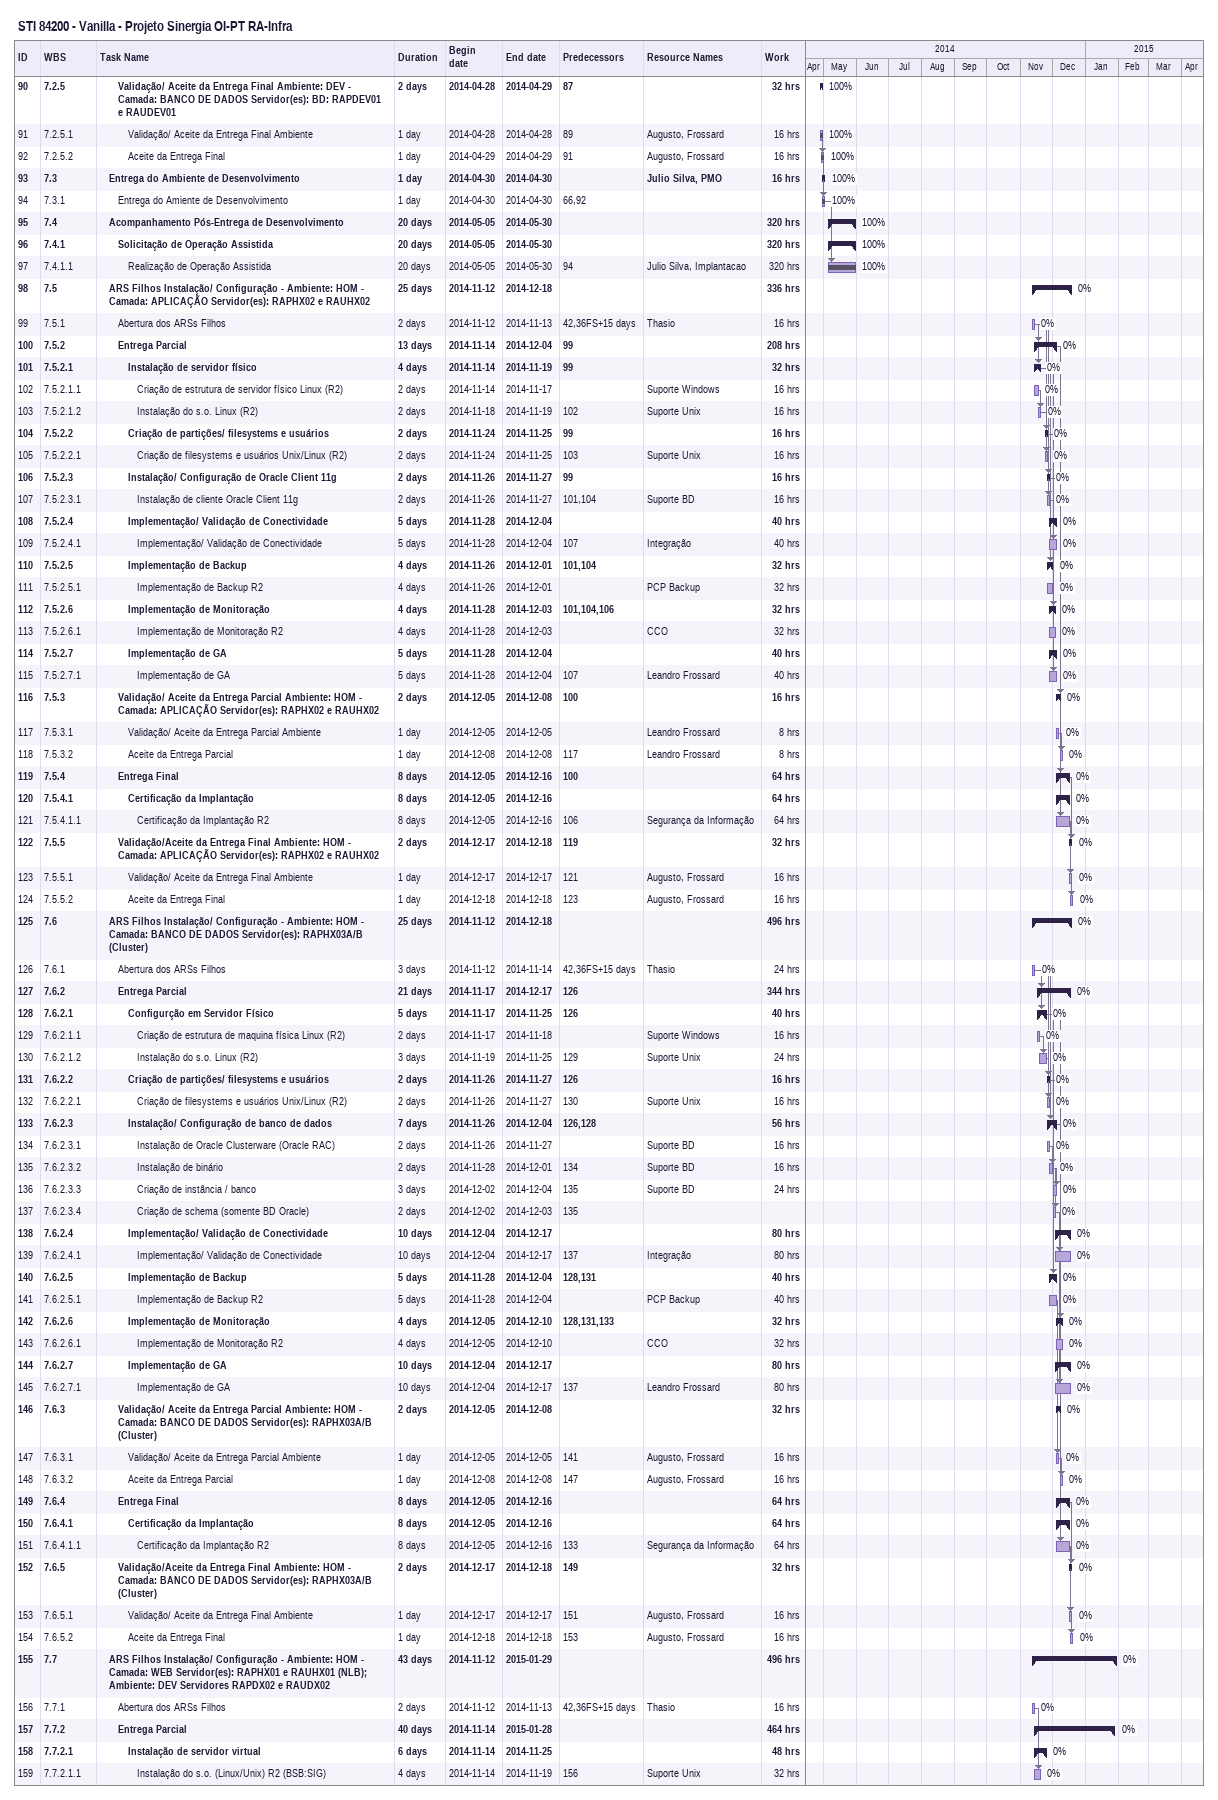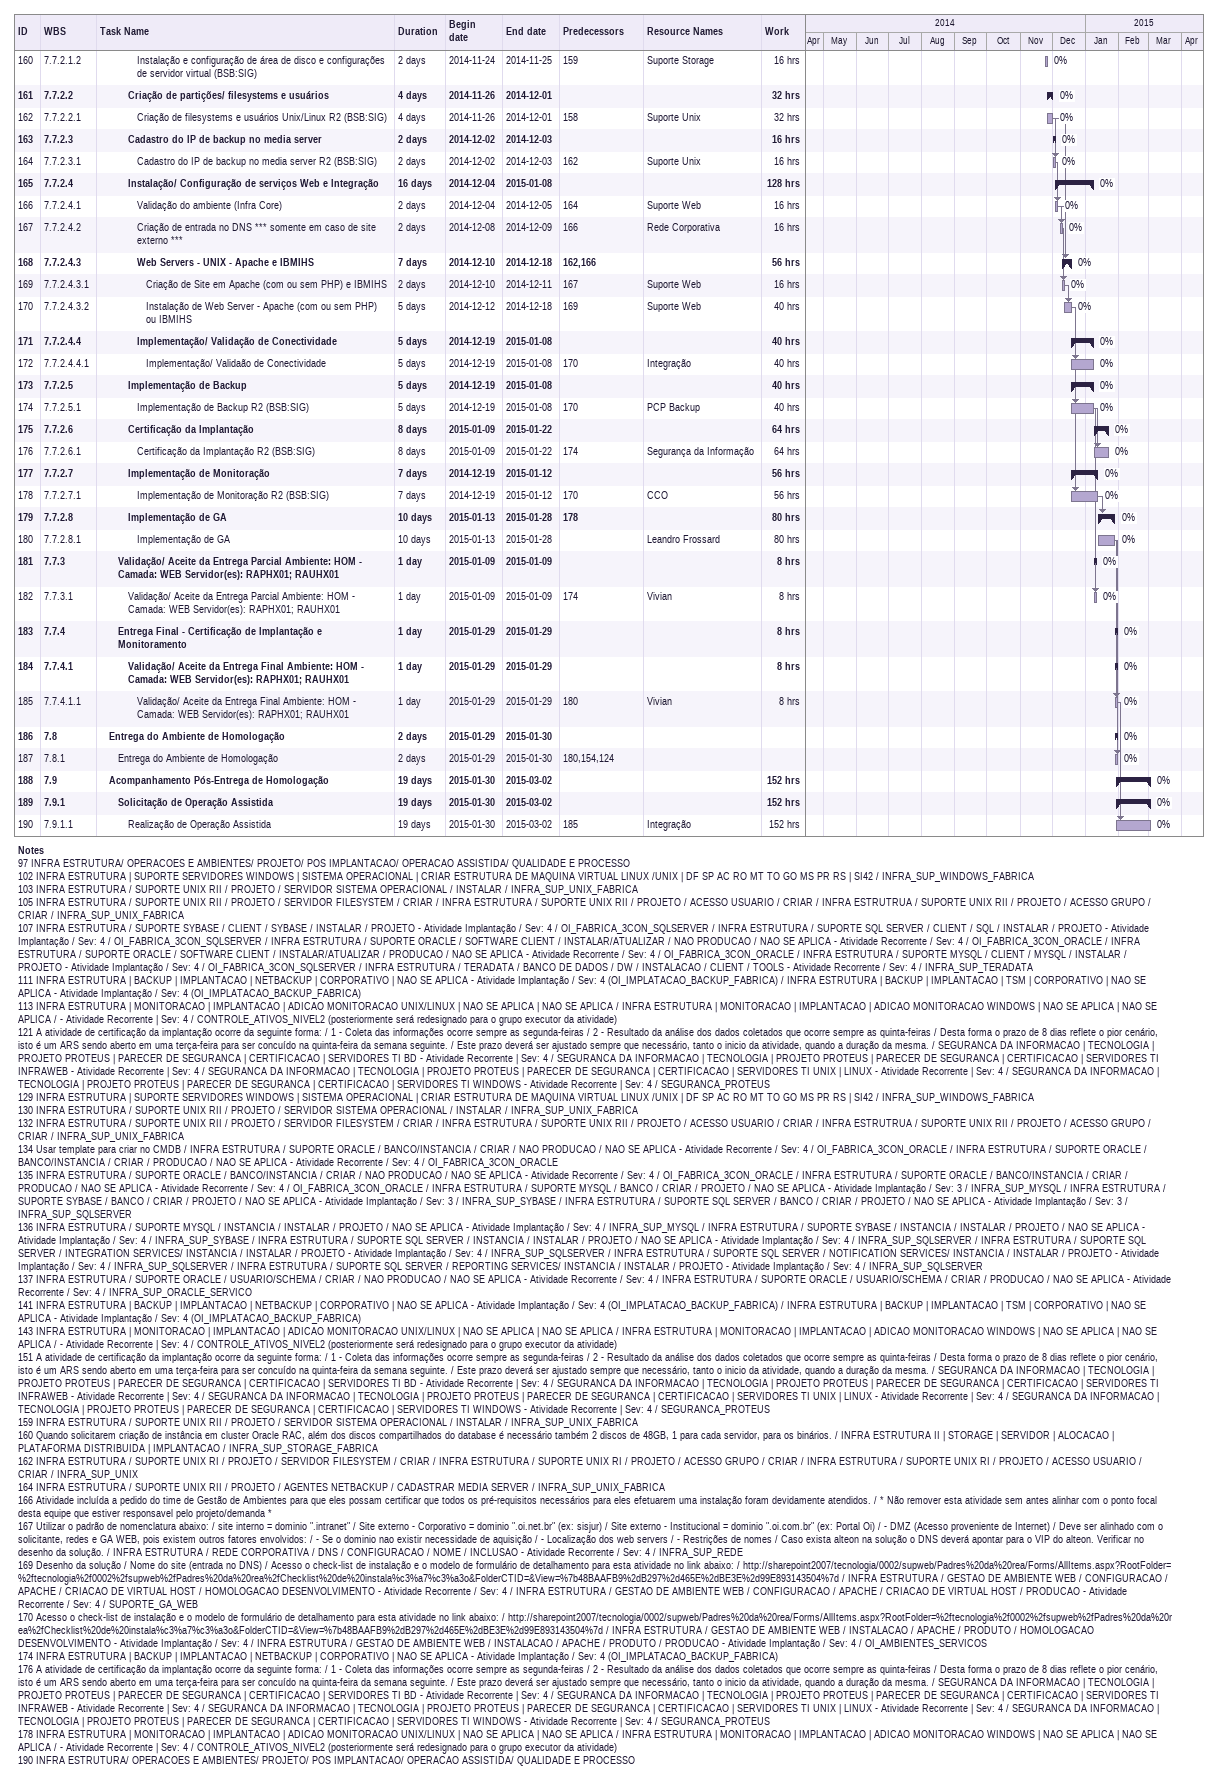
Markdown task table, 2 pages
STI 84200 - Vanilla - Projeto Sinergia OI-PT RA-Infra

| ID | WBS | Task | Duration | Start | Finish | Predecessors | Resources | % complete | Work (h) |
|---|---|---|---|---|---|---|---|---|---|
| 90 | 7.2.5 | **Validação/ Aceite da Entrega Final Ambiente: DEV - Camada: BANCO DE DADOS Servidor(es): BD: RAPDEV01 e RAUDEV01** | 2d | 2014-04-28 | 2014-04-29 | 87 |  | 100 | 32 |
| 91 | 7.2.5.1 | Validação/ Aceite da Entrega Final Ambiente | 1d | 2014-04-28 | 2014-04-28 | 89 | Augusto, Frossard | 100 | 16 |
| 92 | 7.2.5.2 | Aceite da Entrega Final | 1d | 2014-04-29 | 2014-04-29 | 91 | Augusto, Frossard | 100 | 16 |
| 93 | 7.3 | **Entrega do Ambiente de Desenvolvimento** | 1d | 2014-04-30 | 2014-04-30 |  | Julio Silva, PMO | 100 | 16 |
| 94 | 7.3.1 | Entrega do Amiente de Desenvolvimento | 1d | 2014-04-30 | 2014-04-30 | 66, 92 |  | 100 |  |
| 95 | 7.4 | **Acompanhamento Pós-Entrega de Desenvolvimento** | 20d | 2014-05-05 | 2014-05-30 |  |  | 100 | 320 |
| 96 | 7.4.1 | **Solicitação de Operação Assistida** | 20d | 2014-05-05 | 2014-05-30 |  |  | 100 | 320 |
| 97 | 7.4.1.1 | Realização de Operação Assistida | 20d | 2014-05-05 | 2014-05-30 | 94 | Julio Silva, Implantacao | 100 | 320 |
| 98 | 7.5 | **ARS Filhos Instalação/ Configuração - Ambiente: HOM - Camada: APLICAÇÃO Servidor(es): RAPHX02 e RAUHX02** | 25d | 2014-11-12 | 2014-12-18 |  |  | 0 | 336 |
| 99 | 7.5.1 | Abertura dos ARSs Filhos | 2d | 2014-11-12 | 2014-11-13 | 42, 36FS+15d | Thasio | 0 | 16 |
| 100 | 7.5.2 | **Entrega Parcial** | 13d | 2014-11-14 | 2014-12-04 | 99 |  | 0 | 208 |
| 101 | 7.5.2.1 | **Instalação de servidor físico** | 4d | 2014-11-14 | 2014-11-19 | 99 |  | 0 | 32 |
| 102 | 7.5.2.1.1 | Criação de estrutura de servidor físico Linux (R2) | 2d | 2014-11-14 | 2014-11-17 |  | Suporte Windows | 0 | 16 |
| 103 | 7.5.2.1.2 | Instalação do s.o. Linux (R2) | 2d | 2014-11-18 | 2014-11-19 | 102 | Suporte Unix | 0 | 16 |
| 104 | 7.5.2.2 | **Criação de partições/ filesystems e usuários** | 2d | 2014-11-24 | 2014-11-25 | 99 |  | 0 | 16 |
| 105 | 7.5.2.2.1 | Criação de filesystems e usuários Unix/Linux (R2) | 2d | 2014-11-24 | 2014-11-25 | 103 | Suporte Unix | 0 | 16 |
| 106 | 7.5.2.3 | **Instalação/ Configuração de Oracle Client 11g** | 2d | 2014-11-26 | 2014-11-27 | 99 |  | 0 | 16 |
| 107 | 7.5.2.3.1 | Instalação de cliente Oracle Client 11g | 2d | 2014-11-26 | 2014-11-27 | 101, 104 | Suporte BD | 0 | 16 |
| 108 | 7.5.2.4 | **Implementação/ Validação de Conectividade** | 5d | 2014-11-28 | 2014-12-04 |  |  | 0 | 40 |
| 109 | 7.5.2.4.1 | Implementação/ Validação de Conectividade | 5d | 2014-11-28 | 2014-12-04 | 107 | Integração | 0 | 40 |
| 110 | 7.5.2.5 | **Implementação de Backup** | 4d | 2014-11-26 | 2014-12-01 | 101, 104 |  | 0 | 32 |
| 111 | 7.5.2.5.1 | Implementação de Backup R2 | 4d | 2014-11-26 | 2014-12-01 |  | PCP Backup | 0 | 32 |
| 112 | 7.5.2.6 | **Implementação de Monitoração** | 4d | 2014-11-28 | 2014-12-03 | 101, 104, 106 |  | 0 | 32 |
| 113 | 7.5.2.6.1 | Implementação de Monitoração R2 | 4d | 2014-11-28 | 2014-12-03 |  | CCO | 0 | 32 |
| 114 | 7.5.2.7 | **Implementação de GA** | 5d | 2014-11-28 | 2014-12-04 |  |  | 0 | 40 |
| 115 | 7.5.2.7.1 | Implementação de GA | 5d | 2014-11-28 | 2014-12-04 | 107 | Leandro Frossard | 0 | 40 |
| 116 | 7.5.3 | **Validação/ Aceite da Entrega Parcial Ambiente: HOM - Camada: APLICAÇÃO Servidor(es): RAPHX02 e RAUHX02** | 2d | 2014-12-05 | 2014-12-08 | 100 |  | 0 | 16 |
| 117 | 7.5.3.1 | Validação/ Aceite da Entrega Parcial Ambiente | 1d | 2014-12-05 | 2014-12-05 |  | Leandro Frossard | 0 | 8 |
| 118 | 7.5.3.2 | Aceite da Entrega Parcial | 1d | 2014-12-08 | 2014-12-08 | 117 | Leandro Frossard | 0 | 8 |
| 119 | 7.5.4 | **Entrega Final** | 8d | 2014-12-05 | 2014-12-16 | 100 |  | 0 | 64 |
| 120 | 7.5.4.1 | **Certificação da Implantação** | 8d | 2014-12-05 | 2014-12-16 |  |  | 0 | 64 |
| 121 | 7.5.4.1.1 | Certificação da Implantação R2 | 8d | 2014-12-05 | 2014-12-16 | 106 | Segurança da Informação | 0 | 64 |
| 122 | 7.5.5 | **Validação/Aceite da Entrega Final Ambiente: HOM - Camada: APLICAÇÃO Servidor(es): RAPHX02 e RAUHX02** | 2d | 2014-12-17 | 2014-12-18 | 119 |  | 0 | 32 |
| 123 | 7.5.5.1 | Validação/ Aceite da Entrega Final Ambiente | 1d | 2014-12-17 | 2014-12-17 | 121 | Augusto, Frossard | 0 | 16 |
| 124 | 7.5.5.2 | Aceite da Entrega Final | 1d | 2014-12-18 | 2014-12-18 | 123 | Augusto, Frossard | 0 | 16 |
| 125 | 7.6 | **ARS Filhos Instalação/ Configuração - Ambiente: HOM - Camada: BANCO DE DADOS Servidor(es): RAPHX03A/B (Cluster)** | 25d | 2014-11-12 | 2014-12-18 |  |  | 0 | 496 |
| 126 | 7.6.1 | Abertura dos ARSs Filhos | 3d | 2014-11-12 | 2014-11-14 | 42, 36FS+15d | Thasio | 0 | 24 |
| 127 | 7.6.2 | **Entrega Parcial** | 21d | 2014-11-17 | 2014-12-17 | 126 |  | 0 | 344 |
| 128 | 7.6.2.1 | **Configurção em Servidor Físico** | 5d | 2014-11-17 | 2014-11-25 | 126 |  | 0 | 40 |
| 129 | 7.6.2.1.1 | Criação de estrutura de maquina física Linux (R2) | 2d | 2014-11-17 | 2014-11-18 |  | Suporte Windows | 0 | 16 |
| 130 | 7.6.2.1.2 | Instalação do s.o. Linux (R2) | 3d | 2014-11-19 | 2014-11-25 | 129 | Suporte Unix | 0 | 24 |
| 131 | 7.6.2.2 | **Criação de partições/ filesystems e usuários** | 2d | 2014-11-26 | 2014-11-27 | 126 |  | 0 | 16 |
| 132 | 7.6.2.2.1 | Criação de filesystems e usuários Unix/Linux (R2) | 2d | 2014-11-26 | 2014-11-27 | 130 | Suporte Unix | 0 | 16 |
| 133 | 7.6.2.3 | **Instalação/ Configuração de banco de dados** | 7d | 2014-11-26 | 2014-12-04 | 126, 128 |  | 0 | 56 |
| 134 | 7.6.2.3.1 | Instalação de Oracle Clusterware (Oracle RAC) | 2d | 2014-11-26 | 2014-11-27 |  | Suporte BD | 0 | 16 |
| 135 | 7.6.2.3.2 | Instalação de binário | 2d | 2014-11-28 | 2014-12-01 | 134 | Suporte BD | 0 | 16 |
| 136 | 7.6.2.3.3 | Criação de instância / banco | 3d | 2014-12-02 | 2014-12-04 | 135 | Suporte BD | 0 | 24 |
| 137 | 7.6.2.3.4 | Criação de schema (somente BD Oracle) | 2d | 2014-12-02 | 2014-12-03 | 135 |  | 0 |  |
| 138 | 7.6.2.4 | **Implementação/ Validação de Conectividade** | 10d | 2014-12-04 | 2014-12-17 |  |  | 0 | 80 |
| 139 | 7.6.2.4.1 | Implementação/ Validação de Conectividade | 10d | 2014-12-04 | 2014-12-17 | 137 | Integração | 0 | 80 |
| 140 | 7.6.2.5 | **Implementação de Backup** | 5d | 2014-11-28 | 2014-12-04 | 128, 131 |  | 0 | 40 |
| 141 | 7.6.2.5.1 | Implementação de Backup R2 | 5d | 2014-11-28 | 2014-12-04 |  | PCP Backup | 0 | 40 |
| 142 | 7.6.2.6 | **Implementação de Monitoração** | 4d | 2014-12-05 | 2014-12-10 | 128, 131, 133 |  | 0 | 32 |
| 143 | 7.6.2.6.1 | Implementação de Monitoração R2 | 4d | 2014-12-05 | 2014-12-10 |  | CCO | 0 | 32 |
| 144 | 7.6.2.7 | **Implementação de GA** | 10d | 2014-12-04 | 2014-12-17 |  |  | 0 | 80 |
| 145 | 7.6.2.7.1 | Implementação de GA | 10d | 2014-12-04 | 2014-12-17 | 137 | Leandro Frossard | 0 | 80 |
| 146 | 7.6.3 | **Validação/ Aceite da Entrega Parcial Ambiente: HOM - Camada: BANCO DE DADOS Servidor(es): RAPHX03A/B (Cluster)** | 2d | 2014-12-05 | 2014-12-08 |  |  | 0 | 32 |
| 147 | 7.6.3.1 | Validação/ Aceite da Entrega Parcial Ambiente | 1d | 2014-12-05 | 2014-12-05 | 141 | Augusto, Frossard | 0 | 16 |
| 148 | 7.6.3.2 | Aceite da Entrega Parcial | 1d | 2014-12-08 | 2014-12-08 | 147 | Augusto, Frossard | 0 | 16 |
| 149 | 7.6.4 | **Entrega Final** | 8d | 2014-12-05 | 2014-12-16 |  |  | 0 | 64 |
| 150 | 7.6.4.1 | **Certificação da Implantação** | 8d | 2014-12-05 | 2014-12-16 |  |  | 0 | 64 |
| 151 | 7.6.4.1.1 | Certificação da Implantação R2 | 8d | 2014-12-05 | 2014-12-16 | 133 | Segurança da Informação | 0 | 64 |
| 152 | 7.6.5 | **Validação/Aceite da Entrega Final Ambiente: HOM - Camada: BANCO DE DADOS Servidor(es): RAPHX03A/B (Cluster)** | 2d | 2014-12-17 | 2014-12-18 | 149 |  | 0 | 32 |
| 153 | 7.6.5.1 | Validação/ Aceite da Entrega Final Ambiente | 1d | 2014-12-17 | 2014-12-17 | 151 | Augusto, Frossard | 0 | 16 |
| 154 | 7.6.5.2 | Aceite da Entrega Final | 1d | 2014-12-18 | 2014-12-18 | 153 | Augusto, Frossard | 0 | 16 |
| 155 | 7.7 | **ARS Filhos Instalação/ Configuração - Ambiente: HOM - Camada: WEB Servidor(es): RAPHX01 e RAUHX01 (NLB); Ambiente: DEV Servidores RAPDX02 e RAUDX02** | 43d | 2014-11-12 | 2015-01-29 |  |  | 0 | 496 |
| 156 | 7.7.1 | Abertura dos ARSs Filhos | 2d | 2014-11-12 | 2014-11-13 | 42, 36FS+15d | Thasio | 0 | 16 |
| 157 | 7.7.2 | **Entrega Parcial** | 40d | 2014-11-14 | 2015-01-28 |  |  | 0 | 464 |
| 158 | 7.7.2.1 | **Instalação de servidor virtual** | 6d | 2014-11-14 | 2014-11-25 |  |  | 0 | 48 |
| 159 | 7.7.2.1.1 | Instalação do s.o. (Linux/Unix) R2 (BSB:SIG) | 4d | 2014-11-14 | 2014-11-19 | 156 | Suporte Unix | 0 | 32 |
| 160 | 7.7.2.1.2 | Instalação e configuração de área de disco e configurações de servidor virtual (BSB:SIG) | 2d | 2014-11-24 | 2014-11-25 | 159 | Suporte Storage | 0 | 16 |
| 161 | 7.7.2.2 | **Criação de partições/ filesystems e usuários** | 4d | 2014-11-26 | 2014-12-01 |  |  | 0 | 32 |
| 162 | 7.7.2.2.1 | Criação de filesystems e usuários Unix/Linux R2 (BSB:SIG) | 4d | 2014-11-26 | 2014-12-01 | 158 | Suporte Unix | 0 | 32 |
| 163 | 7.7.2.3 | **Cadastro do IP de backup no media server** | 2d | 2014-12-02 | 2014-12-03 |  |  | 0 | 16 |
| 164 | 7.7.2.3.1 | Cadastro do IP de backup no media server R2 (BSB:SIG) | 2d | 2014-12-02 | 2014-12-03 | 162 | Suporte Unix | 0 | 16 |
| 165 | 7.7.2.4 | **Instalação/ Configuração de serviços Web e Integração** | 16d | 2014-12-04 | 2015-01-08 |  |  | 0 | 128 |
| 166 | 7.7.2.4.1 | Validação do ambiente (Infra Core) | 2d | 2014-12-04 | 2014-12-05 | 164 | Suporte Web | 0 | 16 |
| 167 | 7.7.2.4.2 | Criação de entrada no DNS *** somente em caso de site externo *** | 2d | 2014-12-08 | 2014-12-09 | 166 | Rede Corporativa | 0 | 16 |
| 168 | 7.7.2.4.3 | **Web Servers - UNIX - Apache e IBMIHS** | 7d | 2014-12-10 | 2014-12-18 | 162, 166 |  | 0 | 56 |
| 169 | 7.7.2.4.3.1 | Criação de Site em Apache (com ou sem PHP) e IBMIHS | 2d | 2014-12-10 | 2014-12-11 | 167 | Suporte Web | 0 | 16 |
| 170 | 7.7.2.4.3.2 | Instalação de Web Server - Apache (com ou sem PHP) ou IBMIHS | 5d | 2014-12-12 | 2014-12-18 | 169 | Suporte Web | 0 | 40 |
| 171 | 7.7.2.4.4 | **Implementação/ Validação de Conectividade** | 5d | 2014-12-19 | 2015-01-08 |  |  | 0 | 40 |
| 172 | 7.7.2.4.4.1 | Implementação/ Validaão de Conectividade | 5d | 2014-12-19 | 2015-01-08 | 170 | Integração | 0 | 40 |
| 173 | 7.7.2.5 | **Implementação de Backup** | 5d | 2014-12-19 | 2015-01-08 |  |  | 0 | 40 |
| 174 | 7.7.2.5.1 | Implementação de Backup R2 (BSB:SIG) | 5d | 2014-12-19 | 2015-01-08 | 170 | PCP Backup | 0 | 40 |
| 175 | 7.7.2.6 | **Certificação da Implantação** | 8d | 2015-01-09 | 2015-01-22 |  |  | 0 | 64 |
| 176 | 7.7.2.6.1 | Certificação da Implantação R2 (BSB:SIG) | 8d | 2015-01-09 | 2015-01-22 | 174 | Segurança da Informação | 0 | 64 |
| 177 | 7.7.2.7 | **Implementação de Monitoração** | 7d | 2014-12-19 | 2015-01-12 |  |  | 0 | 56 |
| 178 | 7.7.2.7.1 | Implementação de Monitoração R2 (BSB:SIG) | 7d | 2014-12-19 | 2015-01-12 | 170 | CCO | 0 | 56 |
| 179 | 7.7.2.8 | **Implementação de GA** | 10d | 2015-01-13 | 2015-01-28 | 178 |  | 0 | 80 |
| 180 | 7.7.2.8.1 | Implementação de GA | 10d | 2015-01-13 | 2015-01-28 |  | Leandro Frossard | 0 | 80 |
| 181 | 7.7.3 | **Validação/ Aceite da Entrega Parcial Ambiente: HOM - Camada: WEB Servidor(es): RAPHX01; RAUHX01** | 1d | 2015-01-09 | 2015-01-09 |  |  | 0 | 8 |
| 182 | 7.7.3.1 | Validação/ Aceite da Entrega Parcial Ambiente: HOM - Camada: WEB Servidor(es): RAPHX01; RAUHX01 | 1d | 2015-01-09 | 2015-01-09 | 174 | Vivian | 0 | 8 |
| 183 | 7.7.4 | **Entrega Final - Certificação de Implantação e Monitoramento** | 1d | 2015-01-29 | 2015-01-29 |  |  | 0 | 8 |
| 184 | 7.7.4.1 | **Validação/ Aceite da Entrega Final Ambiente: HOM - Camada: WEB Servidor(es): RAPHX01; RAUHX01** | 1d | 2015-01-29 | 2015-01-29 |  |  | 0 | 8 |
| 185 | 7.7.4.1.1 | Validação/ Aceite da Entrega Final Ambiente: HOM - Camada: WEB Servidor(es): RAPHX01; RAUHX01 | 1d | 2015-01-29 | 2015-01-29 | 180 | Vivian | 0 | 8 |
| 186 | 7.8 | **Entrega do Ambiente de Homologação** | 2d | 2015-01-29 | 2015-01-30 |  |  | 0 |  |
| 187 | 7.8.1 | Entrega do Ambiente de Homologação | 2d | 2015-01-29 | 2015-01-30 | 180, 154, 124 |  | 0 |  |
| 188 | 7.9 | **Acompanhamento Pós-Entrega de Homologação** | 19d | 2015-01-30 | 2015-03-02 |  |  | 0 | 152 |
| 189 | 7.9.1 | **Solicitação de Operação Assistida** | 19d | 2015-01-30 | 2015-03-02 |  |  | 0 | 152 |
| 190 | 7.9.1.1 | Realização de Operação Assistida | 19d | 2015-01-30 | 2015-03-02 | 185 | Integração | 0 | 152 |

Notes
- 97: INFRA ESTRUTURA/ OPERACOES E AMBIENTES/ PROJETO/ POS IMPLANTACAO/ OPERACAO ASSISTIDA/ QUALIDADE E PROCESSO
- 102: INFRA ESTRUTURA | SUPORTE SERVIDORES WINDOWS | SISTEMA OPERACIONAL | CRIAR ESTRUTURA DE MAQUINA VIRTUAL LINUX /UNIX | DF SP AC RO MT TO GO MS PR RS | SI42 / INFRA_SUP_WINDOWS_FABRICA
- 103: INFRA ESTRUTURA / SUPORTE UNIX RII / PROJETO / SERVIDOR SISTEMA OPERACIONAL / INSTALAR / INFRA_SUP_UNIX_FABRICA
- 105: INFRA ESTRUTURA / SUPORTE UNIX RII / PROJETO / SERVIDOR FILESYSTEM / CRIAR / INFRA ESTRUTURA / SUPORTE UNIX RII / PROJETO / ACESSO USUARIO / CRIAR / INFRA ESTRUTRUA / SUPORTE UNIX RII / PROJETO / ACESSO GRUPO / CRIAR / INFRA_SUP_UNIX_FABRICA
- 107: INFRA ESTRUTURA / SUPORTE SYBASE / CLIENT / SYBASE / INSTALAR / PROJETO - Atividade Implantação / Sev: 4 / OI_FABRICA_3CON_SQLSERVER / INFRA ESTRUTURA / SUPORTE SQL SERVER / CLIENT / SQL / INSTALAR / PROJETO - Atividade Implantação / Sev: 4 / OI_FABRICA_3CON_SQLSERVER / INFRA ESTRUTURA / SUPORTE ORACLE / SOFTWARE CLIENT / INSTALAR/ATUALIZAR / NAO PRODUCAO / NAO SE APLICA - Atividade Recorrente / Sev: 4 / OI_FABRICA_3CON_ORACLE / INFRA ESTRUTURA / SUPORTE ORACLE / SOFTWARE CLIENT / INSTALAR/ATUALIZAR / PRODUCAO / NAO SE APLICA - Atividade Recorrente / Sev: 4 / OI_FABRICA_3CON_ORACLE / INFRA ESTRUTURA / SUPORTE MYSQL / CLIENT / MYSQL / INSTALAR / PROJETO - Atividade Implantação / Sev: 4 / OI_FABRICA_3CON_SQLSERVER / INFRA ESTRUTURA / TERADATA / BANCO DE DADOS / DW / INSTALACAO / CLIENT / TOOLS - Atividade Recorrente / Sev: 4 / INFRA_SUP_TERADATA
- 111: INFRA ESTRUTURA | BACKUP | IMPLANTACAO | NETBACKUP | CORPORATIVO | NAO SE APLICA - Atividade Implantação / Sev: 4 (OI_IMPLATACAO_BACKUP_FABRICA) / INFRA ESTRUTURA | BACKUP | IMPLANTACAO | TSM | CORPORATIVO | NAO SE APLICA - Atividade Implantação / Sev: 4 (OI_IMPLATACAO_BACKUP_FABRICA)
- 113: INFRA ESTRUTURA | MONITORACAO | IMPLANTACAO | ADICAO MONITORACAO UNIX/LINUX | NAO SE APLICA | NAO SE APLICA / INFRA ESTRUTURA | MONITORACAO | IMPLANTACAO | ADICAO MONITORACAO WINDOWS | NAO SE APLICA | NAO SE APLICA / - Atividade Recorrente | Sev: 4 / CONTROLE_ATIVOS_NIVEL2 (posteriormente será redesignado para o grupo executor da atividade)
- 121: A atividade de certificação da implantação ocorre da seguinte forma: / 1 - Coleta das informações ocorre sempre as segunda-feiras / 2 - Resultado da análise dos dados coletados que ocorre sempre as quinta-feiras / Desta forma o prazo de 8 dias reflete o pior cenário, isto é um ARS sendo aberto em uma terça-feira para ser concuído na quinta-feira da semana seguinte. / Este prazo deverá ser ajustado sempre que necessário, tanto o inicio da atividade, quando a duração da mesma. / SEGURANCA DA INFORMACAO | TECNOLOGIA | PROJETO PROTEUS | PARECER DE SEGURANCA | CERTIFICACAO | SERVIDORES TI BD - Atividade Recorrente | Sev: 4 / SEGURANCA DA INFORMACAO | TECNOLOGIA | PROJETO PROTEUS | PARECER DE SEGURANCA | CERTIFICACAO | SERVIDORES TI INFRAWEB - Atividade Recorrente | Sev: 4 / SEGURANCA DA INFORMACAO | TECNOLOGIA | PROJETO PROTEUS | PARECER DE SEGURANCA | CERTIFICACAO | SERVIDORES TI UNIX | LINUX - Atividade Recorrente | Sev: 4 / SEGURANCA DA INFORMACAO | TECNOLOGIA | PROJETO PROTEUS | PARECER DE SEGURANCA | CERTIFICACAO | SERVIDORES TI WINDOWS - Atividade Recorrente | Sev: 4 / SEGURANCA_PROTEUS
- 129: INFRA ESTRUTURA | SUPORTE SERVIDORES WINDOWS | SISTEMA OPERACIONAL | CRIAR ESTRUTURA DE MAQUINA VIRTUAL LINUX /UNIX | DF SP AC RO MT TO GO MS PR RS | SI42 / INFRA_SUP_WINDOWS_FABRICA
- 130: INFRA ESTRUTURA / SUPORTE UNIX RII / PROJETO / SERVIDOR SISTEMA OPERACIONAL / INSTALAR / INFRA_SUP_UNIX_FABRICA
- 132: INFRA ESTRUTURA / SUPORTE UNIX RII / PROJETO / SERVIDOR FILESYSTEM / CRIAR / INFRA ESTRUTURA / SUPORTE UNIX RII / PROJETO / ACESSO USUARIO / CRIAR / INFRA ESTRUTRUA / SUPORTE UNIX RII / PROJETO / ACESSO GRUPO / CRIAR / INFRA_SUP_UNIX_FABRICA
- 134: Usar template para criar no CMDB / INFRA ESTRUTURA / SUPORTE ORACLE / BANCO/INSTANCIA / CRIAR / NAO PRODUCAO / NAO SE APLICA - Atividade Recorrente / Sev: 4 / OI_FABRICA_3CON_ORACLE / INFRA ESTRUTURA / SUPORTE ORACLE / BANCO/INSTANCIA / CRIAR / PRODUCAO / NAO SE APLICA - Atividade Recorrente / Sev: 4 / OI_FABRICA_3CON_ORACLE
- 135: INFRA ESTRUTURA / SUPORTE ORACLE / BANCO/INSTANCIA / CRIAR / NAO PRODUCAO / NAO SE APLICA - Atividade Recorrente / Sev: 4 / OI_FABRICA_3CON_ORACLE / INFRA ESTRUTURA / SUPORTE ORACLE / BANCO/INSTANCIA / CRIAR / PRODUCAO / NAO SE APLICA - Atividade Recorrente / Sev: 4 / OI_FABRICA_3CON_ORACLE / INFRA ESTRUTURA / SUPORTE MYSQL / BANCO / CRIAR / PROJETO / NAO SE APLICA - Atividade Implantação / Sev: 3 / INFRA_SUP_MYSQL / INFRA ESTRUTURA / SUPORTE SYBASE / BANCO / CRIAR / PROJETO / NAO SE APLICA - Atividade Implantação / Sev: 3 / INFRA_SUP_SYBASE / INFRA ESTRUTURA / SUPORTE SQL SERVER / BANCO / CRIAR / PROJETO / NAO SE APLICA - Atividade Implantação / Sev: 3 / INFRA_SUP_SQLSERVER
- 136: INFRA ESTRUTURA / SUPORTE MYSQL / INSTANCIA / INSTALAR / PROJETO / NAO SE APLICA - Atividade Implantação / Sev: 4 / INFRA_SUP_MYSQL / INFRA ESTRUTURA / SUPORTE SYBASE / INSTANCIA / INSTALAR / PROJETO / NAO SE APLICA - Atividade Implantação / Sev: 4 / INFRA_SUP_SYBASE / INFRA ESTRUTURA / SUPORTE SQL SERVER / INSTANCIA / INSTALAR / PROJETO / NAO SE APLICA - Atividade Implantação / Sev: 4 / INFRA_SUP_SQLSERVER / INFRA ESTRUTURA / SUPORTE SQL SERVER / INTEGRATION SERVICES/ INSTANCIA / INSTALAR / PROJETO - Atividade Implantação / Sev: 4 / INFRA_SUP_SQLSERVER / INFRA ESTRUTURA / SUPORTE SQL SERVER / NOTIFICATION SERVICES/ INSTANCIA / INSTALAR / PROJETO - Atividade Implantação / Sev: 4 / INFRA_SUP_SQLSERVER / INFRA ESTRUTURA / SUPORTE SQL SERVER / REPORTING SERVICES/ INSTANCIA / INSTALAR / PROJETO - Atividade Implantação / Sev: 4 / INFRA_SUP_SQLSERVER
- 137: INFRA ESTRUTURA / SUPORTE ORACLE / USUARIO/SCHEMA / CRIAR / NAO PRODUCAO / NAO SE APLICA - Atividade Recorrente / Sev: 4 / INFRA ESTRUTURA / SUPORTE ORACLE / USUARIO/SCHEMA / CRIAR / PRODUCAO / NAO SE APLICA - Atividade Recorrente / Sev: 4 / INFRA_SUP_ORACLE_SERVICO
- 141: INFRA ESTRUTURA | BACKUP | IMPLANTACAO | NETBACKUP | CORPORATIVO | NAO SE APLICA - Atividade Implantação / Sev: 4 (OI_IMPLATACAO_BACKUP_FABRICA) / INFRA ESTRUTURA | BACKUP | IMPLANTACAO | TSM | CORPORATIVO | NAO SE APLICA - Atividade Implantação / Sev: 4 (OI_IMPLATACAO_BACKUP_FABRICA)
- 143: INFRA ESTRUTURA | MONITORACAO | IMPLANTACAO | ADICAO MONITORACAO UNIX/LINUX | NAO SE APLICA | NAO SE APLICA / INFRA ESTRUTURA | MONITORACAO | IMPLANTACAO | ADICAO MONITORACAO WINDOWS | NAO SE APLICA | NAO SE APLICA / - Atividade Recorrente | Sev: 4 / CONTROLE_ATIVOS_NIVEL2 (posteriormente será redesignado para o grupo executor da atividade)
- 151: A atividade de certificação da implantação ocorre da seguinte forma: / 1 - Coleta das informações ocorre sempre as segunda-feiras / 2 - Resultado da análise dos dados coletados que ocorre sempre as quinta-feiras / Desta forma o prazo de 8 dias reflete o pior cenário, isto é um ARS sendo aberto em uma terça-feira para ser concuído na quinta-feira da semana seguinte. / Este prazo deverá ser ajustado sempre que necessário, tanto o inicio da atividade, quando a duração da mesma. / SEGURANCA DA INFORMACAO | TECNOLOGIA | PROJETO PROTEUS | PARECER DE SEGURANCA | CERTIFICACAO | SERVIDORES TI BD - Atividade Recorrente | Sev: 4 / SEGURANCA DA INFORMACAO | TECNOLOGIA | PROJETO PROTEUS | PARECER DE SEGURANCA | CERTIFICACAO | SERVIDORES TI INFRAWEB - Atividade Recorrente | Sev: 4 / SEGURANCA DA INFORMACAO | TECNOLOGIA | PROJETO PROTEUS | PARECER DE SEGURANCA | CERTIFICACAO | SERVIDORES TI UNIX | LINUX - Atividade Recorrente | Sev: 4 / SEGURANCA DA INFORMACAO | TECNOLOGIA | PROJETO PROTEUS | PARECER DE SEGURANCA | CERTIFICACAO | SERVIDORES TI WINDOWS - Atividade Recorrente | Sev: 4 / SEGURANCA_PROTEUS
- 159: INFRA ESTRUTURA / SUPORTE UNIX RII / PROJETO / SERVIDOR SISTEMA OPERACIONAL / INSTALAR / INFRA_SUP_UNIX_FABRICA
- 160: Quando solicitarem criação de instância em cluster Oracle RAC, além dos discos compartilhados do database é necessário também 2 discos de 48GB, 1 para cada servidor, para os binários. / INFRA ESTRUTURA II | STORAGE | SERVIDOR | ALOCACAO | PLATAFORMA DISTRIBUIDA | IMPLANTACAO / INFRA_SUP_STORAGE_FABRICA
- 162: INFRA ESTRUTURA / SUPORTE UNIX RI / PROJETO / SERVIDOR FILESYSTEM / CRIAR / INFRA ESTRUTURA / SUPORTE UNIX RI / PROJETO / ACESSO GRUPO / CRIAR / INFRA ESTRUTURA / SUPORTE UNIX RI / PROJETO / ACESSO USUARIO / CRIAR / INFRA_SUP_UNIX
- 164: INFRA ESTRUTURA / SUPORTE UNIX RII / PROJETO / AGENTES NETBACKUP / CADASTRAR MEDIA SERVER / INFRA_SUP_UNIX_FABRICA
- 166: Atividade incluída a pedido do time de Gestão de Ambientes para que eles possam certificar que todos os pré-requisitos necessários para eles efetuarem uma instalação foram devidamente atendidos. / * Não remover esta atividade sem antes alinhar com o ponto focal desta equipe que estiver responsavel pelo projeto/demanda *
- 167: Utilizar o padrão de nomenclatura abaixo: / site interno = dominio ".intranet" / Site externo - Corporativo = dominio ".oi.net.br" (ex: sisjur) / Site externo - Institucional = dominio ".oi.com.br" (ex: Portal Oi) / - DMZ (Acesso proveniente de Internet) / Deve ser alinhado com o solicitante, redes e GA WEB, pois existem outros fatores envolvidos: / - Se o dominio nao existir necessidade de aquisição / - Localização dos web servers / - Restrições de nomes / Caso exista alteon na solução o DNS deverá apontar para o VIP do alteon. Verificar no desenho da solução. / INFRA ESTRUTURA / REDE CORPORATIVA / DNS / CONFIGURACAO / NOME / INCLUSAO - Atividade Recorrente / Sev: 4 / INFRA_SUP_REDE
- 169: Desenho da solução / Nome do site (entrada no DNS) / Acesso o check-list de instalação e o modelo de formulário de detalhamento para esta atividade no link abaixo: / http://sharepoint2007/tecnologia/0002/supweb/Padres%20da%20rea/Forms/AllItems.aspx?RootFolder=%2ftecnologia%2f0002%2fsupweb%2fPadres%20da%20rea%2fChecklist%20de%20instala%c3%a7%c3%a3o&FolderCTID=&View=%7b48BAAFB9%2dB297%2d465E%2dBE3E%2d99E893143504%7d / INFRA ESTRUTURA / GESTAO DE AMBIENTE WEB / CONFIGURACAO / APACHE / CRIACAO DE VIRTUAL HOST / HOMOLOGACAO DESENVOLVIMENTO - Atividade Recorrente / Sev: 4 / INFRA ESTRUTURA / GESTAO DE AMBIENTE WEB / CONFIGURACAO / APACHE / CRIACAO DE VIRTUAL HOST / PRODUCAO - Atividade Recorrente / Sev: 4 / SUPORTE_GA_WEB
- 170: Acesso o check-list de instalação e o modelo de formulário de detalhamento para esta atividade no link abaixo: / http://sharepoint2007/tecnologia/0002/supweb/Padres%20da%20rea/Forms/AllItems.aspx?RootFolder=%2ftecnologia%2f0002%2fsupweb%2fPadres%20da%20rea%2fChecklist%20de%20instala%c3%a7%c3%a3o&FolderCTID=&View=%7b48BAAFB9%2dB297%2d465E%2dBE3E%2d99E893143504%7d / INFRA ESTRUTURA / GESTAO DE AMBIENTE WEB / INSTALACAO / APACHE / PRODUTO / HOMOLOGACAO DESENVOLVIMENTO - Atividade Implantação / Sev: 4 / INFRA ESTRUTURA / GESTAO DE AMBIENTE WEB / INSTALACAO / APACHE / PRODUTO / PRODUCAO - Atividade Implantação / Sev: 4 / OI_AMBIENTES_SERVICOS
- 174: INFRA ESTRUTURA | BACKUP | IMPLANTACAO | NETBACKUP | CORPORATIVO | NAO SE APLICA - Atividade Implantação / Sev: 4 (OI_IMPLATACAO_BACKUP_FABRICA)
- 176: A atividade de certificação da implantação ocorre da seguinte forma: / 1 - Coleta das informações ocorre sempre as segunda-feiras / 2 - Resultado da análise dos dados coletados que ocorre sempre as quinta-feiras / Desta forma o prazo de 8 dias reflete o pior cenário, isto é um ARS sendo aberto em uma terça-feira para ser concuído na quinta-feira da semana seguinte. / Este prazo deverá ser ajustado sempre que necessário, tanto o inicio da atividade, quando a duração da mesma. / SEGURANCA DA INFORMACAO | TECNOLOGIA | PROJETO PROTEUS | PARECER DE SEGURANCA | CERTIFICACAO | SERVIDORES TI BD - Atividade Recorrente | Sev: 4 / SEGURANCA DA INFORMACAO | TECNOLOGIA | PROJETO PROTEUS | PARECER DE SEGURANCA | CERTIFICACAO | SERVIDORES TI INFRAWEB - Atividade Recorrente | Sev: 4 / SEGURANCA DA INFORMACAO | TECNOLOGIA | PROJETO PROTEUS | PARECER DE SEGURANCA | CERTIFICACAO | SERVIDORES TI UNIX | LINUX - Atividade Recorrente | Sev: 4 / SEGURANCA DA INFORMACAO | TECNOLOGIA | PROJETO PROTEUS | PARECER DE SEGURANCA | CERTIFICACAO | SERVIDORES TI WINDOWS - Atividade Recorrente | Sev: 4 / SEGURANCA_PROTEUS
- 178: INFRA ESTRUTURA | MONITORACAO | IMPLANTACAO | ADICAO MONITORACAO UNIX/LINUX | NAO SE APLICA | NAO SE APLICA / INFRA ESTRUTURA | MONITORACAO | IMPLANTACAO | ADICAO MONITORACAO WINDOWS | NAO SE APLICA | NAO SE APLICA / - Atividade Recorrente | Sev: 4 / CONTROLE_ATIVOS_NIVEL2 (posteriormente será redesignado para o grupo executor da atividade)
- 190: INFRA ESTRUTURA/ OPERACOES E AMBIENTES/ PROJETO/ POS IMPLANTACAO/ OPERACAO ASSISTIDA/ QUALIDADE E PROCESSO
